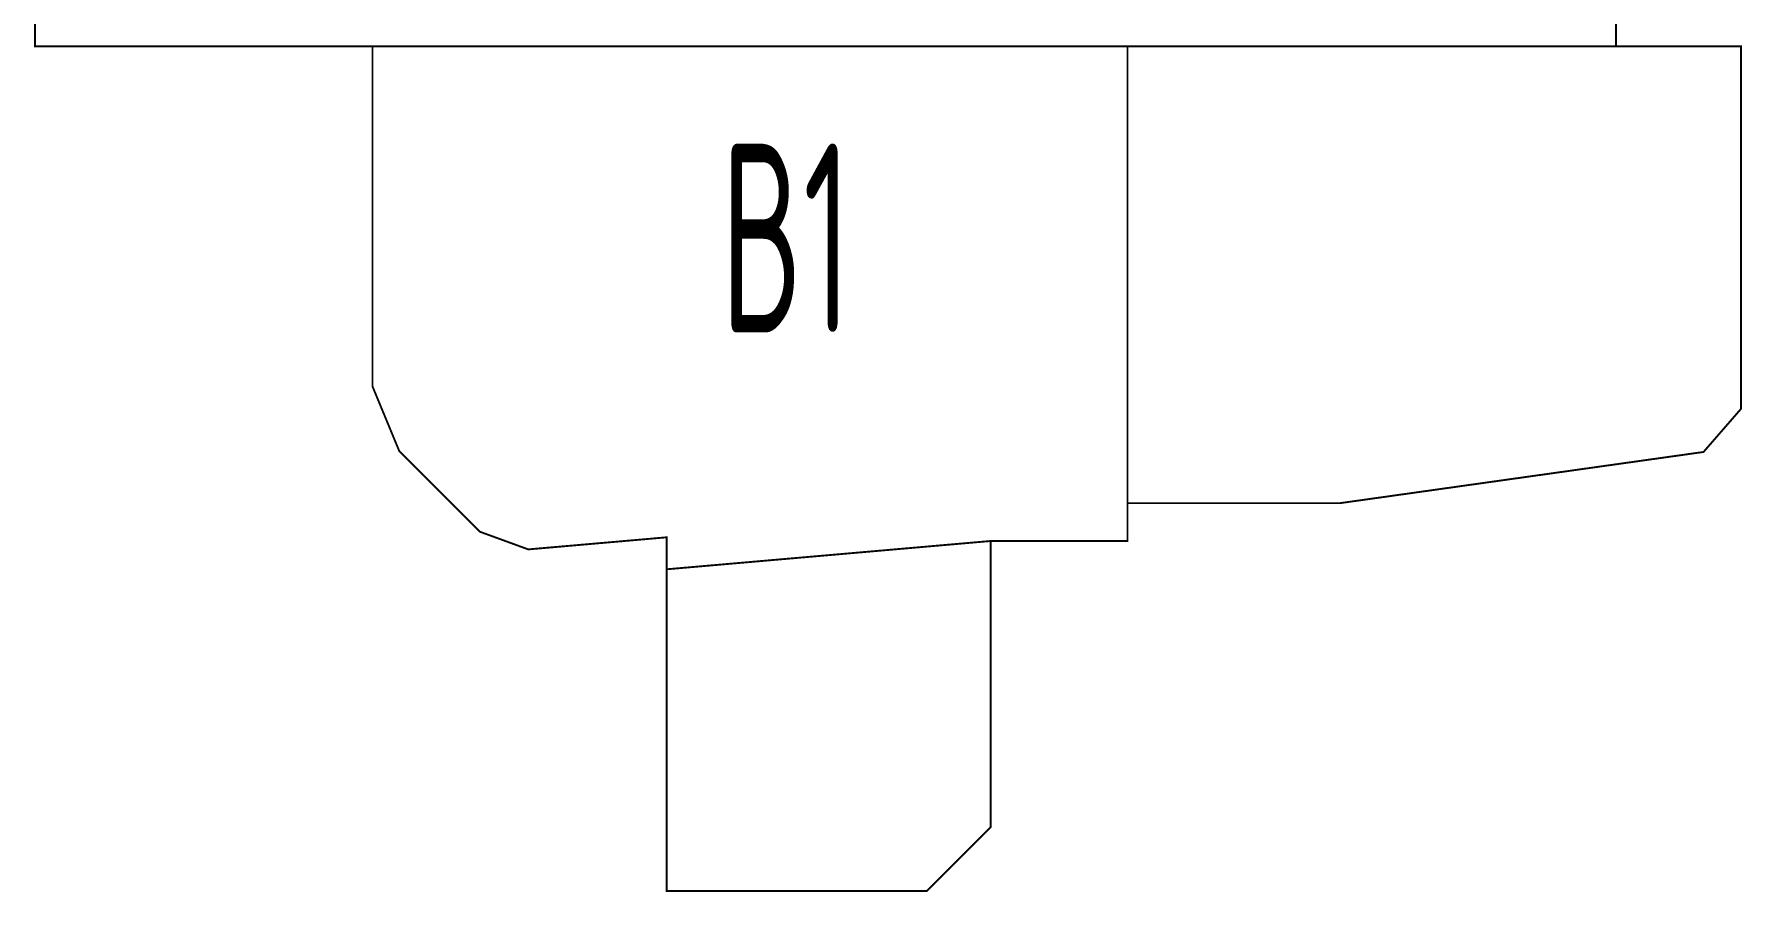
# Model space of a CAD drawing. Extents: x 0 to 3879896, y -114000 to 391286.
# Drawn here: x 1882828 to 2244728, y -114000 to 67700 of the extents above; entities that cross this region are included whole.
import ezdxf

# ---------------------------------------------------------------- set-up
doc = ezdxf.new("R2010")
doc.units = 0
doc.header["$LTSCALE"] = 1000
doc.header["$MEASUREMENT"] = 0
doc.linetypes.add('SZGX_a-zzgr$0$DASHDOT2', pattern=[6, 3, -1.5, 0, -1.5])
doc.layers.get('Defpoints').update_dxf_attribs({"linetype": 'CONTINUOUS'})
doc.layers.add('Arc_建筑红线', color=1, linetype='CONTINUOUS', lineweight=40)
doc.styles.add('GBSTYLE', font='gbxwxt.shx', dxfattribs={"width": 0.6, "bigfont": 'gbhzfs.shx'})

msp = doc.modelspace()

# ---------------------------------------------------------------- linework, layer by layer
at = {"layer": 'Arc_建筑红线', "color": 20, "linetype": 'SZGX_a-zzgr$0$DASHDOT2', "ltscale": 0.2, "const_width": 400, "elevation": 0}
for points in [[(2218080.4, 129100.5), (1883028.4, 129100.5), (1883028.4, 65100.5), (2218080.4, 65100.5)], [(2114528.4, 65100.5), (1954528.4, 65100.5), (1954528.4, -6921.6), (1960185.6, -20579.1), (1977336.1, -37730.4), (1987557.8, -41451.9), (2016878.4, -38892.6), (2016878.4, -45668.2), (2085528.4, -39675.8), (2114528.4, -39675.8)], [(2244528.4, 65100.5), (2114528.4, 65100.5), (2114528.4, -31659.5), (2159546.4, -31659.5), (2236606.5, -20815.5), (2244528.4, -11700.7), (2244528.4, 65100.5)], [(2085528.4, -39675.8), (2016878.4, -45668.2), (2016878.4, -113799.5), (2072028.4, -113799.5), (2085528.4, -100299.5)]]:
    msp.add_lwpolyline(points, close=True, dxfattribs=at)

# ---------------------------------------------------------------- texts
at = {"layer": 'Defpoints', "style": 'GBSTYLE', "width": 0.6}
msp.add_text('B1', height=40000, dxfattribs=at).set_placement((2028362.7, 4529.3))

doc.saveas('drawing.dxf')
